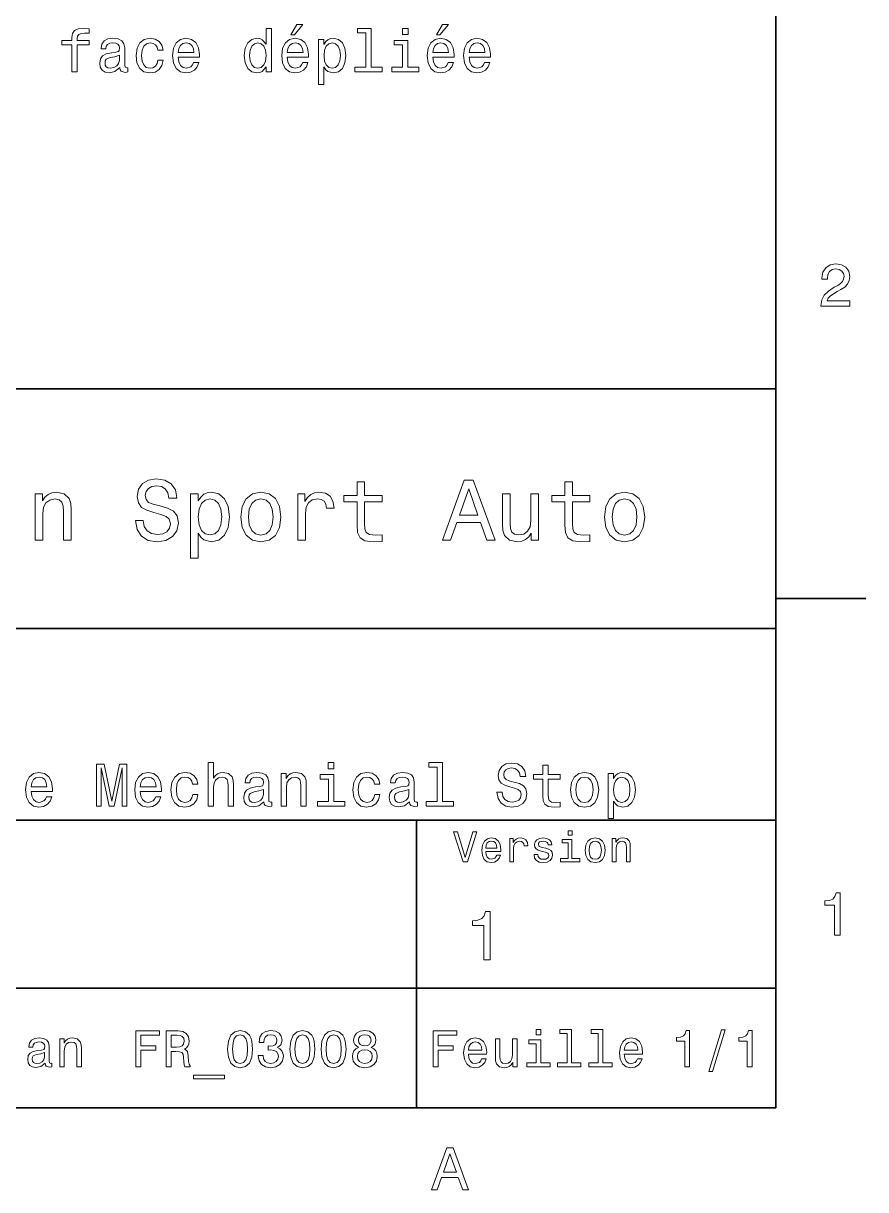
# Model space of a CAD drawing. Extents: x 0 to 297, y 0 to 210.
# Drawn here: x 224.2 to 294.5, y 3.2 to 100.5 of the extents above; entities that cross this region are included whole.
import ezdxf

# ---------------------------------------------------------------- set-up
doc = ezdxf.new("R2010")
doc.units = 0

msp = doc.modelspace()

# ---------------------------------------------------------------- linework, layer by layer
at = {"color": 7, "lineweight": 35}
for p, q in [((287, 10), (287, 200)), ((97, 70), (287, 70)), ((287, 70), (287, 10)), ((162, 50), (287, 50)), ((162, 34), (287, 34)), ((257, 10), (257, 34)), ((162, 20), (287, 20)), ((10, 10), (287, 10)), ((97, 10), (287, 10))]:
    msp.add_line(p, q, dxfattribs=at)
at = {"color": 7, "lineweight": 35, "ltscale": 0.1875}
msp.add_line((287, 52.5), (294.5, 52.5), dxfattribs=at)
at = {"color": 7, "lineweight": 13}
for points in [[(246.529861, 99.55275), (246.827423, 99.55275), (247.528427, 100.410095), (247.034195, 100.410095)], [(258.67395, 99.55275), (258.971497, 99.55275), (259.672516, 100.410095), (259.178284, 100.410095)], [(228.233047, 98.715569), (228.233032, 96.476379), (228.676849, 96.476379), (228.676849, 98.715569), (229.685486, 98.715569), (229.685486, 99.093811), (228.676849, 99.093811), (228.676849, 99.260239), (228.712143, 99.461967), (228.82814, 99.598137), (229.024826, 99.678825), (229.307251, 99.709084), (229.685486, 99.688911), (229.685486, 100.072197), (229.20639, 100.097412), (228.772675, 100.052025), (228.470078, 99.915863), (228.288513, 99.678825), (228.233047, 99.340935), (228.233047, 99.093811), (227.421082, 99.093811), (227.421082, 98.715569)], [(244.462143, 96.894966), (244.462143, 96.476379), (244.905945, 96.476379), (244.905945, 100.097412), (244.467194, 100.097412), (244.467194, 98.771049), (244.129288, 99.154335), (243.922516, 99.24511), (243.685486, 99.280411), (243.256821, 99.17955), (242.923965, 98.897125), (242.707108, 98.443237), (242.631454, 97.833008), (242.707108, 97.222778), (242.923965, 96.76384), (243.256805, 96.476379), (243.685486, 96.380554), (243.922516, 96.415855), (244.134338, 96.506638)], [(252.788513, 99.724213), (252.788513, 96.849579), (251.875687, 96.849579), (251.875687, 96.476379), (254.140091, 96.476379), (254.140091, 96.849579), (253.232315, 96.849579), (253.232315, 100.097412), (252.092545, 100.097412), (252.092545, 99.724213)], [(256.313721, 100.097412), (255.844711, 100.097412), (255.844711, 99.593094), (256.313721, 99.593094)], [(232.262573, 96.829407), (232.262573, 96.814278), (232.287796, 96.642807), (232.363449, 96.521767), (232.681168, 96.425949), (232.928284, 96.466293), (232.928284, 96.809235), (232.822372, 96.794098), (232.681168, 96.859665), (232.655945, 97.061394), (232.655945, 98.463409), (232.595428, 98.82148), (232.418915, 99.073639), (232.111282, 99.224937), (231.677567, 99.280411), (231.253937, 99.219894), (230.941254, 99.048424), (230.744568, 98.781136), (230.679001, 98.428108), (230.679001, 98.39785), (231.077423, 98.39785), (231.112717, 98.609665), (231.223679, 98.760963), (231.405228, 98.851738), (231.66243, 98.887039), (231.909561, 98.861824), (232.08606, 98.786179), (232.191971, 98.655052), (232.22728, 98.473495), (232.207108, 98.261681), (232.126419, 98.155769), (231.924683, 98.105339), (231.546448, 98.064995), (231.112717, 97.97422), (230.805084, 97.812836), (230.623535, 97.560669), (230.568054, 97.187477), (230.618484, 96.854622), (230.774826, 96.607506), (231.026993, 96.451164), (231.374969, 96.395683), (231.843994, 96.501595)], [(235.414597, 98.286896), (235.853363, 98.286896), (235.762573, 98.690353), (235.545715, 99.00808), (235.207825, 99.204765), (234.769058, 99.280411), (234.284912, 99.17955), (233.916763, 98.897125), (233.684769, 98.438194), (233.60408, 97.822922), (233.679733, 97.212692), (233.906677, 96.758797), (234.26474, 96.476379), (234.753937, 96.380554), (235.187653, 96.456207), (235.525543, 96.668022), (235.757538, 97.000877), (235.858398, 97.444679), (235.434769, 97.444679), (235.359116, 97.162254), (235.217911, 96.950439), (235.016174, 96.819321), (234.769058, 96.778969), (234.461426, 96.844536), (234.239517, 97.046265), (234.103363, 97.374069), (234.057968, 97.838051), (234.103363, 98.291939), (234.244568, 98.619751), (234.471512, 98.82148), (234.769058, 98.892082), (235.031311, 98.846695), (235.227997, 98.730698), (235.359116, 98.539055)], [(237.114166, 97.701881), (238.889374, 97.701881), (238.894424, 97.908653), (238.813736, 98.488625), (238.591827, 98.92234), (238.2388, 99.184593), (237.769775, 99.280411), (237.310852, 99.17955), (236.957825, 98.897125), (236.730881, 98.438194), (236.650192, 97.833008), (236.72583, 97.212692), (236.952774, 96.758797), (237.300766, 96.476379), (237.754654, 96.380554), (238.148026, 96.446121), (238.470795, 96.617592), (238.707825, 96.889923), (238.843994, 97.253036), (238.405228, 97.253036), (238.314453, 97.051308), (238.183334, 96.900009), (237.810135, 96.778969), (237.522659, 96.83445), (237.305801, 97.010963), (237.164597, 97.298424), (237.114166, 97.686752)], [(237.114166, 98.075081), (237.169632, 98.423065), (237.305801, 98.680267), (237.512573, 98.836609), (237.784912, 98.892082), (238.0522, 98.836609), (238.258972, 98.680267), (238.385056, 98.423065), (238.43045, 98.075081)], [(243.761139, 98.881996), (244.05365, 98.811394), (244.275543, 98.614708), (244.406662, 98.286896), (244.457108, 97.833008), (244.406662, 97.374069), (244.275543, 97.046265), (244.05365, 96.844536), (243.761139, 96.778969), (243.483765, 96.844536), (243.271942, 97.046265), (243.130737, 97.379112), (243.085342, 97.833008), (243.130737, 98.281853), (243.271942, 98.609665), (243.483765, 98.811394)], [(246.222229, 97.701881), (247.997452, 97.701881), (248.002487, 97.908653), (247.921799, 98.488625), (247.69989, 98.92234), (247.346863, 99.184593), (246.877853, 99.280411), (246.418915, 99.17955), (246.065887, 98.897125), (245.838943, 98.438194), (245.758255, 97.833008), (245.833908, 97.212692), (246.060852, 96.758797), (246.408829, 96.476379), (246.862717, 96.380554), (247.256088, 96.446121), (247.578857, 96.617584), (247.815887, 96.889923), (247.952057, 97.253036), (247.51329, 97.253036), (247.422516, 97.051308), (247.291397, 96.900009), (246.918198, 96.778969), (246.630737, 96.83445), (246.413879, 97.010963), (246.272659, 97.298424), (246.222229, 97.686752)], [(246.222229, 98.075081), (246.27771, 98.423065), (246.413879, 98.680267), (246.620651, 98.836609), (246.892975, 98.892082), (247.160278, 98.836609), (247.36705, 98.680267), (247.493118, 98.423065), (247.538513, 98.075081)], [(249.288513, 98.766006), (249.288513, 99.184593), (248.844711, 99.184593), (248.844711, 95.427383), (249.288513, 95.427383), (249.288513, 96.889923), (249.444855, 96.652893), (249.621368, 96.496552), (250.06517, 96.380554), (250.4888, 96.476379), (250.821655, 96.76384), (251.038513, 97.217735), (251.119202, 97.833008), (251.038513, 98.443237), (250.821655, 98.897125), (250.4888, 99.17955), (250.06517, 99.280411), (249.82309, 99.250153), (249.616318, 99.154335), (249.439804, 98.99295)], [(249.989517, 96.778969), (249.691971, 96.844536), (249.475113, 97.046265), (249.338943, 97.374069), (249.293549, 97.833008), (249.338943, 98.286896), (249.475113, 98.614708), (249.691971, 98.811394), (249.989517, 98.881996), (250.261856, 98.811394), (250.478714, 98.609665), (250.614883, 98.281853), (250.665314, 97.833008), (250.614883, 97.379112), (250.478714, 97.046265), (250.261856, 96.844536)], [(256.298584, 96.849579), (256.298584, 99.093811), (255.158829, 99.093811), (255.158829, 98.715569), (255.854797, 98.715569), (255.854797, 96.849579), (254.947006, 96.849579), (254.947006, 96.476379), (257.216461, 96.476379), (257.216461, 96.849579)], [(258.366333, 97.701881), (260.141541, 97.701881), (260.146576, 97.908653), (260.065887, 98.488625), (259.843994, 98.92234), (259.490967, 99.184593), (259.021942, 99.280411), (258.563019, 99.17955), (258.209991, 98.897125), (257.983032, 98.438194), (257.902344, 97.833008), (257.977997, 97.212685), (258.204926, 96.758797), (258.552917, 96.476379), (259.006805, 96.380554), (259.400177, 96.446121), (259.722961, 96.617584), (259.959991, 96.889923), (260.096161, 97.253036), (259.657379, 97.253036), (259.56662, 97.051308), (259.435486, 96.900009), (259.062286, 96.778969), (258.774811, 96.83445), (258.557953, 97.010956), (258.416748, 97.298424), (258.366333, 97.686752)], [(258.366333, 98.075081), (258.421783, 98.423065), (258.557953, 98.680267), (258.76474, 98.836609), (259.037079, 98.892082), (259.304352, 98.836609), (259.511139, 98.680267), (259.637207, 98.423065), (259.682587, 98.075081)], [(261.402344, 97.701881), (263.177551, 97.701881), (263.182587, 97.908653), (263.101898, 98.488625), (262.880005, 98.92234), (262.526978, 99.184593), (262.057953, 99.280411), (261.59903, 99.17955), (261.246002, 98.897125), (261.019043, 98.438194), (260.938354, 97.833008), (261.014008, 97.212685), (261.240967, 96.758797), (261.588928, 96.476379), (262.042816, 96.380554), (262.436188, 96.446121), (262.758972, 96.617584), (262.996002, 96.889923), (263.132172, 97.253036), (262.69342, 97.253036), (262.602631, 97.051308), (262.471497, 96.900009), (262.098297, 96.778969), (261.810852, 96.83445), (261.593994, 97.010956), (261.452759, 97.298424), (261.402344, 97.686752)], [(261.402344, 98.075081), (261.457825, 98.423065), (261.593994, 98.680267), (261.800751, 98.836609), (262.07309, 98.892082), (262.340393, 98.836609), (262.54715, 98.680267), (262.673248, 98.423065), (262.718628, 98.075081)], [(232.212143, 97.424507), (232.151627, 97.162254), (231.99025, 96.960526), (231.748169, 96.829407), (231.450623, 96.784012), (231.258972, 96.809235), (231.122803, 96.889923), (231.037079, 97.031136), (231.011856, 97.227821), (231.032028, 97.404335), (231.112717, 97.530411), (231.435486, 97.671623), (231.843994, 97.73214), (232.212143, 97.85318)], [(290.76947, 76.916786), (293.175079, 76.916786), (293.175079, 77.350502), (291.273773, 77.350502), (291.3797, 77.587532), (291.561249, 77.784218), (292.121033, 78.142288), (292.418579, 78.293587), (292.751434, 78.510445), (292.988464, 78.762604), (293.124634, 79.060158), (293.175079, 79.398056), (293.089355, 79.821686), (292.852325, 80.154541), (292.489197, 80.366356), (292.020172, 80.442001), (291.536041, 80.35627), (291.167877, 80.119232), (290.930847, 79.740997), (290.850159, 79.241714), (290.850159, 79.171112), (291.309082, 79.171112), (291.309082, 79.211456), (291.354462, 79.554398), (291.490631, 79.806557), (291.707489, 79.967941), (291.994965, 80.023415), (292.287476, 79.972984), (292.504333, 79.846901), (292.645538, 79.650215), (292.695984, 79.403099), (292.660675, 79.171112), (292.56485, 78.974426), (292.403473, 78.802956), (292.181549, 78.651657), (291.884003, 78.490273), (291.389771, 78.177589), (291.041779, 77.844742), (290.835022, 77.441284), (290.76947, 76.931915)], [(234.20462, 59.030979), (233.548996, 59.030979), (233.693085, 58.267288), (234.053314, 57.70533), (234.608078, 57.366714), (235.357361, 57.244236), (236.099426, 57.359509), (236.654175, 57.67651), (237.007202, 58.17363), (237.136902, 58.82925), (237.028824, 59.420029), (236.726227, 59.801872), (236.236313, 60.054031), (235.580704, 60.241352), (235.018738, 60.378242), (234.651306, 60.536743), (234.442368, 60.767288), (234.377533, 61.127522), (234.442368, 61.451729), (234.629684, 61.696686), (234.917877, 61.862389), (235.314133, 61.920029), (235.71759, 61.84798), (236.034592, 61.653458), (236.24353, 61.32925), (236.344391, 60.889767), (237, 60.889767), (237, 60.904179), (236.884735, 61.581409), (236.546112, 62.085732), (236.01297, 62.402737), (235.292511, 62.510807), (234.644104, 62.402737), (234.139771, 62.100143), (233.815567, 61.631844), (233.700287, 61.026657), (233.793961, 60.486309), (234.067734, 60.118874), (234.5, 59.873917), (235.09079, 59.6866), (235.674362, 59.520893), (236.113831, 59.362389), (236.380402, 59.131844), (236.47406, 58.757202), (236.387619, 58.375359), (236.164276, 58.087173), (235.825653, 57.907059), (235.386169, 57.849422), (234.896255, 57.928673), (234.521622, 58.159222), (234.283875, 58.533859)], [(259.175781, 57.381123), (259.838623, 57.381123), (260.364563, 58.850864), (262.360229, 58.850864), (262.886169, 57.381123), (263.563416, 57.381123), (261.733429, 62.388329), (260.998566, 62.388329)], [(225.177246, 57.381123), (225.811249, 57.381123), (225.811249, 59.614552), (225.876083, 60.12608), (226.085022, 60.500717), (226.409225, 60.731266), (226.841507, 60.817722), (227.187317, 60.745674), (227.403458, 60.551151), (227.511536, 60.226944), (227.547546, 59.794666), (227.547546, 57.381123), (228.181564, 57.381123), (228.181564, 59.924351), (228.15274, 60.435879), (228.023056, 60.86095), (227.597992, 61.25), (226.935165, 61.386887), (226.567719, 61.336452), (226.257935, 61.199566), (225.991364, 60.969017), (225.782425, 60.659222), (225.782425, 61.25), (225.177246, 61.25)], [(238.786743, 60.652016), (238.786743, 61.25), (238.15274, 61.25), (238.15274, 55.882565), (238.786743, 55.882565), (238.786743, 57.971901), (239.010101, 57.633286), (239.262253, 57.409943), (239.896271, 57.244236), (240.50145, 57.381123), (240.976959, 57.791786), (241.286743, 58.440201), (241.402023, 59.319164), (241.286743, 60.190922), (240.976959, 60.839336), (240.50145, 61.242794), (239.896271, 61.386887), (239.550446, 61.343658), (239.255051, 61.206772), (239.002899, 60.976223)], [(242.338623, 59.311958), (242.453888, 58.432995), (242.785309, 57.78458), (243.311249, 57.381123), (244.017303, 57.244236), (244.716141, 57.381123), (245.242081, 57.777374), (245.573486, 58.425793), (245.695969, 59.311958), (245.573486, 60.190922), (245.242081, 60.846542), (244.716141, 61.242794), (244.017303, 61.386887), (243.311249, 61.242794), (242.785309, 60.839336), (242.453888, 60.190922)], [(247.100861, 57.381123), (247.734863, 57.381123), (247.734863, 59.592937), (247.799713, 60.12608), (247.994232, 60.507923), (248.311249, 60.738472), (248.736313, 60.817722), (249.053314, 60.767288), (249.291077, 60.623199), (249.435165, 60.378242), (249.485596, 60.046829), (250.126801, 60.046829), (250.040344, 60.630402), (249.802597, 61.048271), (249.406342, 61.30043), (248.865997, 61.386887), (248.498566, 61.32925), (248.181549, 61.185158), (247.900574, 60.940201), (247.677246, 60.608788), (247.677246, 61.25), (247.100861, 61.25)], [(252.05043, 60.579971), (252.05043, 58.64193), (252.093658, 58.015129), (252.29538, 57.582851), (252.698853, 57.330688), (253.383286, 57.244236), (254.132568, 57.280258), (254.132568, 57.827808), (253.585022, 57.78458), (253.087891, 57.842216), (252.82132, 58.022331), (252.706055, 58.324928), (252.684448, 58.75), (252.684448, 60.579971), (254.132568, 60.579971), (254.132568, 61.120316), (252.684448, 61.120316), (252.684448, 62.251438), (252.05043, 62.251438), (252.05043, 61.120316), (250.955322, 61.120316), (250.955322, 60.579971)], [(260.595093, 59.463257), (261.365997, 61.667866), (262.136902, 59.463257)], [(269.399109, 60.579971), (269.399109, 58.64193), (269.442352, 58.015129), (269.644073, 57.582851), (270.047546, 57.330688), (270.731995, 57.244236), (271.481262, 57.280258), (271.481262, 57.827808), (270.933716, 57.78458), (270.436584, 57.842216), (270.170013, 58.022331), (270.054749, 58.324928), (270.033142, 58.75), (270.033142, 60.579971), (271.481262, 60.579971), (271.481262, 61.120316), (270.033142, 61.120316), (270.033142, 62.251438), (269.399109, 62.251438), (269.399109, 61.120316), (268.304016, 61.120316), (268.304016, 60.579971)], [(272.698853, 59.311958), (272.814117, 58.432995), (273.145508, 57.78458), (273.671448, 57.381123), (274.377502, 57.244236), (275.076355, 57.381123), (275.602295, 57.777374), (275.933716, 58.425793), (276.056183, 59.311958), (275.933716, 60.190922), (275.602295, 60.846542), (275.076355, 61.242794), (274.377502, 61.386887), (273.671448, 61.242794), (273.145508, 60.839336), (272.814117, 60.190922)], [(239.788193, 57.8134), (239.363129, 57.907059), (239.053314, 58.195244), (238.858795, 58.663544), (238.793945, 59.319164), (238.858795, 59.967579), (239.053314, 60.435879), (239.363129, 60.716858), (239.788193, 60.817722), (240.177246, 60.716858), (240.48703, 60.428673), (240.681564, 59.960373), (240.753601, 59.319164), (240.681564, 58.67075), (240.48703, 58.195244), (240.177246, 57.907059)], [(242.98703, 59.319164), (243.05188, 59.967579), (243.253601, 60.435879), (243.57782, 60.72406), (244.017303, 60.824928), (244.449585, 60.72406), (244.773773, 60.443081), (244.97551, 59.967579), (245.047546, 59.319164), (244.97551, 58.663544), (244.773773, 58.188038), (244.449585, 57.899853), (244.017303, 57.806194), (243.57782, 57.899853), (243.253601, 58.188038), (243.05188, 58.663544)], [(267.194519, 61.25), (266.560516, 61.25), (266.560516, 59.016571), (266.488464, 58.497837), (266.279541, 58.123196), (265.955322, 57.892651), (265.530243, 57.820602), (265.19165, 57.878242), (264.975494, 58.051151), (264.853027, 58.346542), (264.824219, 58.764408), (264.824219, 61.25), (264.190186, 61.25), (264.190186, 58.706772), (264.211792, 58.195244), (264.348694, 57.770172), (264.766571, 57.381123), (265.436584, 57.244236), (265.796814, 57.294666), (266.106628, 57.424351), (266.373199, 57.647694), (266.589325, 57.971901), (266.589325, 57.381123), (267.194519, 57.381123)], [(273.34726, 59.319164), (273.412109, 59.967579), (273.613831, 60.435879), (273.938019, 60.72406), (274.377502, 60.824928), (274.809784, 60.72406), (275.134003, 60.443081), (275.335724, 59.967579), (275.407776, 59.319164), (275.335724, 58.663544), (275.134003, 58.188038), (274.809784, 57.899853), (274.377502, 57.806194), (273.938019, 57.899853), (273.613831, 58.188038), (273.412109, 58.663544)], [(224.84436, 36.415707), (226.619583, 36.415707), (226.624619, 36.622478), (226.54393, 37.20245), (226.322021, 37.636166), (225.968994, 37.898415), (225.499985, 37.994236), (225.041046, 37.893372), (224.688019, 37.61095), (224.461075, 37.152016), (224.380386, 36.546829), (224.456039, 35.926514), (224.682983, 35.472622), (225.03096, 35.190201), (225.484848, 35.094379), (225.878235, 35.159943), (226.200989, 35.331409), (226.438019, 35.603745), (226.574188, 35.966858), (226.135437, 35.966858), (226.044647, 35.765129), (225.913528, 35.613831), (225.540329, 35.492794), (225.252869, 35.548271), (225.036011, 35.724785), (224.894791, 36.012245), (224.84436, 36.400574)], [(230.311218, 35.190201), (230.699554, 35.190201), (230.699554, 38.367435), (231.355164, 35.190201), (231.788879, 35.190201), (232.439468, 38.367435), (232.439468, 35.190201), (232.83284, 35.190201), (232.83284, 38.690201), (232.21756, 38.690201), (231.572021, 35.603745), (230.931534, 38.690201), (230.311218, 38.690201)], [(233.952423, 36.415707), (235.727646, 36.415707), (235.732697, 36.622478), (235.651993, 37.20245), (235.430099, 37.636166), (235.077072, 37.898415), (234.608047, 37.994236), (234.149109, 37.893372), (233.796082, 37.61095), (233.569153, 37.152016), (233.488449, 36.546829), (233.564102, 35.926514), (233.791046, 35.472622), (234.139038, 35.190201), (234.592926, 35.094379), (234.986298, 35.159943), (235.309052, 35.331409), (235.546082, 35.603745), (235.682251, 35.966858), (235.2435, 35.966858), (235.15271, 35.765129), (235.021591, 35.613831), (234.648392, 35.492794), (234.360931, 35.548271), (234.144073, 35.724785), (234.002869, 36.012245), (233.952423, 36.400574)], [(238.324905, 37.000721), (238.763672, 37.000721), (238.672882, 37.404179), (238.456024, 37.721901), (238.118134, 37.918587), (237.679382, 37.994236), (237.195221, 37.893372), (236.827072, 37.61095), (236.595078, 37.152016), (236.514389, 36.536743), (236.590042, 35.926514), (236.816986, 35.472622), (237.175049, 35.190201), (237.664246, 35.094379), (238.097961, 35.170029), (238.435852, 35.381844), (238.667847, 35.714695), (238.768707, 36.158501), (238.345078, 36.158501), (238.26944, 35.87608), (238.12822, 35.664265), (237.926498, 35.533142), (237.679382, 35.492794), (237.371735, 35.558357), (237.149841, 35.760086), (237.013672, 36.087894), (236.968277, 36.551872), (237.013672, 37.005764), (237.154877, 37.333572), (237.381821, 37.535301), (237.679382, 37.605907), (237.94162, 37.560516), (238.138306, 37.444523), (238.26944, 37.25288)], [(239.636139, 35.190201), (240.079956, 35.190201), (240.079956, 36.753601), (240.125336, 37.111671), (240.271591, 37.373917), (240.498535, 37.535301), (240.801132, 37.595821), (241.043213, 37.545387), (241.194504, 37.409222), (241.270142, 37.182274), (241.295364, 36.879681), (241.295364, 35.190201), (241.739166, 35.190201), (241.739166, 36.970459), (241.718994, 37.328529), (241.62822, 37.62608), (241.330673, 37.898415), (240.866699, 37.994236), (240.614532, 37.958931), (240.397675, 37.863113), (240.216125, 37.711815), (240.079956, 37.505043), (240.079956, 38.811237), (239.636139, 38.811237)], [(244.28096, 35.543228), (244.28096, 35.528095), (244.306183, 35.356628), (244.381821, 35.235588), (244.699554, 35.139767), (244.946655, 35.180115), (244.946655, 35.523052), (244.840759, 35.507923), (244.699554, 35.573486), (244.674332, 35.775215), (244.674332, 37.177231), (244.6138, 37.535301), (244.437302, 37.787464), (244.129669, 37.938759), (243.695953, 37.994236), (243.272308, 37.933716), (242.959625, 37.762245), (242.762939, 37.494957), (242.697388, 37.14193), (242.697388, 37.111671), (243.095795, 37.111671), (243.131104, 37.323486), (243.24205, 37.474785), (243.423615, 37.565559), (243.680817, 37.600864), (243.927933, 37.575649), (244.104446, 37.5), (244.210358, 37.368874), (244.245667, 37.187321), (244.225479, 36.975502), (244.144791, 36.869595), (243.943054, 36.819164), (243.564819, 36.778816), (243.131104, 36.688038), (242.823456, 36.526657), (242.641907, 36.274494), (242.586426, 35.901295), (242.636871, 35.568443), (242.793213, 35.321323), (243.045364, 35.164986), (243.393341, 35.109509), (243.862366, 35.215416)], [(245.708191, 35.190201), (246.152008, 35.190201), (246.152008, 36.753601), (246.197388, 37.111671), (246.343643, 37.373917), (246.570587, 37.535301), (246.873169, 37.595821), (247.115265, 37.545387), (247.266541, 37.409222), (247.342194, 37.182274), (247.367416, 36.879681), (247.367416, 35.190201), (247.811218, 35.190201), (247.811218, 36.970459), (247.791046, 37.328529), (247.700272, 37.62608), (247.40271, 37.898415), (246.938751, 37.994236), (246.681534, 37.958931), (246.464676, 37.863113), (246.278076, 37.701729), (246.131836, 37.484871), (246.131836, 37.898415), (245.708191, 37.898415)], [(250.115967, 38.811237), (249.646957, 38.811237), (249.646957, 38.306915), (250.115967, 38.306915)], [(253.505035, 37.000721), (253.943787, 37.000721), (253.853012, 37.404179), (253.636154, 37.721901), (253.298248, 37.918587), (252.859497, 37.994236), (252.375336, 37.893372), (252.007202, 37.61095), (251.775208, 37.152016), (251.694519, 36.536743), (251.770157, 35.926514), (251.997101, 35.472622), (252.355164, 35.190201), (252.84436, 35.094379), (253.278076, 35.170029), (253.615982, 35.381844), (253.847961, 35.714695), (253.948837, 36.158501), (253.525208, 36.158501), (253.449554, 35.87608), (253.30835, 35.664265), (253.106613, 35.533142), (252.859497, 35.492794), (252.551849, 35.558357), (252.329956, 35.760086), (252.193787, 36.087894), (252.148407, 36.551872), (252.193787, 37.005764), (252.334991, 37.333572), (252.561951, 37.535301), (252.859497, 37.605907), (253.121735, 37.560516), (253.31842, 37.444523), (253.449554, 37.25288)], [(256.425049, 35.543228), (256.425049, 35.528095), (256.450287, 35.356628), (256.52594, 35.235588), (256.843658, 35.139767), (257.090759, 35.180115), (257.090759, 35.523052), (256.984863, 35.507923), (256.843658, 35.573486), (256.81842, 35.775215), (256.81842, 37.177231), (256.757904, 37.535301), (256.581421, 37.787464), (256.273773, 37.938759), (255.840057, 37.994236), (255.416412, 37.933716), (255.103729, 37.762245), (254.907043, 37.494957), (254.841492, 37.14193), (254.841492, 37.111671), (255.239899, 37.111671), (255.275208, 37.323486), (255.386154, 37.474785), (255.567719, 37.565559), (255.824921, 37.600864), (256.072021, 37.575649), (256.248535, 37.5), (256.354462, 37.368874), (256.389771, 37.187321), (256.369568, 36.975502), (256.288879, 36.869595), (256.087158, 36.819164), (255.708923, 36.778816), (255.275208, 36.688038), (254.96756, 36.526657), (254.786011, 36.274494), (254.73053, 35.901295), (254.780975, 35.568443), (254.937317, 35.321323), (255.189468, 35.164986), (255.537445, 35.109509), (256.00647, 35.215416)], [(258.734863, 38.438038), (258.734863, 35.5634), (257.822021, 35.5634), (257.822021, 35.190201), (260.086456, 35.190201), (260.086456, 35.5634), (259.17865, 35.5634), (259.17865, 38.811237), (258.038879, 38.811237), (258.038879, 38.438038)], [(264.171478, 36.3451), (263.712524, 36.3451), (263.813416, 35.810516), (264.065552, 35.417145), (264.453888, 35.180115), (264.978394, 35.094379), (265.497833, 35.175072), (265.886169, 35.396973), (266.133301, 35.744957), (266.22406, 36.203888), (266.148407, 36.617435), (265.936584, 36.884724), (265.593658, 37.061237), (265.134735, 37.192364), (264.741364, 37.288185), (264.484131, 37.399136), (264.337891, 37.560516), (264.292511, 37.812679), (264.337891, 38.039623), (264.469025, 38.211094), (264.670746, 38.327087), (264.94812, 38.367435), (265.23053, 38.317001), (265.452454, 38.180836), (265.598694, 37.953888), (265.669312, 37.646252), (266.128235, 37.646252), (266.128235, 37.656338), (266.047546, 38.130402), (265.810516, 38.483429), (265.437317, 38.70533), (264.932983, 38.780979), (264.479095, 38.70533), (264.126068, 38.493515), (263.899139, 38.165707), (263.818451, 37.742073), (263.884003, 37.363831), (264.075653, 37.106628), (264.378235, 36.935158), (264.791779, 36.804035), (265.200287, 36.688038), (265.507935, 36.577087), (265.694519, 36.415707), (265.760071, 36.153458), (265.699585, 35.886166), (265.543213, 35.684437), (265.306213, 35.558357), (264.998566, 35.518009), (264.655609, 35.573486), (264.393372, 35.734871), (264.226929, 35.997116)], [(267.555481, 37.429394), (267.555481, 36.072765), (267.585754, 35.634007), (267.726929, 35.331409), (268.009369, 35.1549), (268.488464, 35.094379), (269.01297, 35.119595), (269.01297, 35.50288), (268.6297, 35.472622), (268.281708, 35.512966), (268.095093, 35.63905), (268.014404, 35.850864), (267.999268, 36.148415), (267.999268, 37.429394), (269.01297, 37.429394), (269.01297, 37.807636), (267.999268, 37.807636), (267.999268, 38.599422), (267.555481, 38.599422), (267.555481, 37.807636), (266.78891, 37.807636), (266.78891, 37.429394)], [(269.865295, 36.541786), (269.945984, 35.926514), (270.177948, 35.472622), (270.546112, 35.190201), (271.040344, 35.094379), (271.529541, 35.190201), (271.897705, 35.467579), (272.1297, 35.921471), (272.215424, 36.541786), (272.1297, 37.157059), (271.897705, 37.615993), (271.529541, 37.893372), (271.040344, 37.994236), (270.546112, 37.893372), (270.177948, 37.61095), (269.945984, 37.157059)], [(273.451019, 37.479828), (273.451019, 37.898415), (273.007202, 37.898415), (273.007202, 34.141209), (273.451019, 34.141209), (273.451019, 35.603745), (273.607361, 35.366714), (273.783875, 35.210373), (274.227661, 35.094379), (274.651306, 35.190201), (274.984161, 35.477665), (275.201019, 35.931557), (275.281708, 36.546829), (275.201019, 37.157059), (274.984161, 37.61095), (274.651306, 37.893372), (274.227661, 37.994236), (273.985596, 37.963978), (273.778809, 37.868156), (273.602295, 37.706772)], [(224.84436, 36.788902), (224.899841, 37.136887), (225.036011, 37.394093), (225.242783, 37.55043), (225.515106, 37.605907), (225.78241, 37.55043), (225.989182, 37.394093), (226.115265, 37.136887), (226.160645, 36.788902)], [(233.952423, 36.788902), (234.007904, 37.136887), (234.144073, 37.394093), (234.350845, 37.55043), (234.623184, 37.605907), (234.890472, 37.55043), (235.097244, 37.394093), (235.223328, 37.136887), (235.268707, 36.788902)], [(250.100845, 35.5634), (250.100845, 37.807636), (248.96109, 37.807636), (248.96109, 37.429394), (249.657043, 37.429394), (249.657043, 35.5634), (248.749268, 35.5634), (248.749268, 35.190201), (251.018707, 35.190201), (251.018707, 35.5634)], [(270.319153, 36.546829), (270.364563, 37.000721), (270.505768, 37.328529), (270.732727, 37.530258), (271.040344, 37.600864), (271.342957, 37.530258), (271.569885, 37.333572), (271.71109, 37.000721), (271.761536, 36.546829), (271.71109, 36.087894), (271.569885, 35.755043), (271.342957, 35.553314), (271.040344, 35.487751), (270.732727, 35.553314), (270.505768, 35.755043), (270.364563, 36.087894)], [(274.152039, 35.492794), (273.854492, 35.558357), (273.637634, 35.760086), (273.501465, 36.087894), (273.456055, 36.546829), (273.501465, 37.000721), (273.637634, 37.328529), (273.854492, 37.525215), (274.152039, 37.595821), (274.424377, 37.525215), (274.641235, 37.323486), (274.777374, 36.995678), (274.82782, 36.546829), (274.777374, 36.092937), (274.641235, 35.760086), (274.424377, 35.558357)], [(244.23053, 36.138329), (244.170013, 35.87608), (244.008621, 35.674351), (243.766541, 35.543228), (243.468994, 35.497837), (243.277359, 35.523052), (243.14119, 35.603745), (243.05545, 35.744957), (243.030243, 35.941643), (243.050415, 36.118156), (243.131104, 36.244236), (243.453857, 36.385445), (243.862366, 36.445965), (244.23053, 36.567001)], [(256.374634, 36.138329), (256.314117, 35.87608), (256.15271, 35.674351), (255.910645, 35.543228), (255.613098, 35.497837), (255.421463, 35.523052), (255.285294, 35.603745), (255.199554, 35.744957), (255.174347, 35.941643), (255.194519, 36.118156), (255.275208, 36.244236), (255.597961, 36.385445), (256.00647, 36.445965), (256.374634, 36.567001)], [(269.992798, 33.117435), (269.657776, 33.117435), (269.657776, 32.757202), (269.992798, 32.757202)], [(261.71109, 33.03458), (261.08429, 30.905619), (260.439484, 33.03458), (260.09726, 33.03458), (260.904175, 30.530979), (261.264404, 30.530979), (262.053314, 33.03458)], [(262.784576, 31.40634), (264.052582, 31.40634), (264.056183, 31.554033), (263.998566, 31.9683), (263.840057, 32.278099), (263.587891, 32.465416), (263.252869, 32.533859), (262.925079, 32.461815), (262.672913, 32.260086), (262.510803, 31.932276), (262.453156, 31.5), (262.507202, 31.056915), (262.669312, 30.732708), (262.917877, 30.530979), (263.242065, 30.462536), (263.523041, 30.509365), (263.753601, 30.631844), (263.922913, 30.826368), (264.020172, 31.085733), (263.706787, 31.085733), (263.641937, 30.941643), (263.548279, 30.833572), (263.281708, 30.747118), (263.076355, 30.786743), (262.921478, 30.912823), (262.820618, 31.118155), (262.784576, 31.395533)], [(262.784576, 31.672911), (262.824219, 31.921469), (262.921478, 32.105186), (263.069153, 32.216858), (263.263702, 32.256485), (263.45462, 32.216858), (263.602295, 32.105186), (263.692352, 31.921469), (263.724792, 31.672911)], [(264.794678, 30.530979), (265.111664, 30.530979), (265.111664, 31.636887), (265.144104, 31.903458), (265.241364, 32.094379), (265.399841, 32.209652), (265.612396, 32.249279), (265.770905, 32.224064), (265.889771, 32.152016), (265.961823, 32.029537), (265.98703, 31.863832), (266.307648, 31.863832), (266.264404, 32.155621), (266.145538, 32.364552), (265.947418, 32.490635), (265.677246, 32.533859), (265.49353, 32.505043), (265.335022, 32.432995), (265.194519, 32.310516), (265.082855, 32.144814), (265.082855, 32.465416), (264.794678, 32.465416)], [(267.791779, 31.658501), (267.485596, 31.730547), (267.258636, 31.8134), (267.182983, 31.982708), (267.20462, 32.101585), (267.280273, 32.188038), (267.40274, 32.242073), (267.579254, 32.263687), (267.748566, 32.242073), (267.881836, 32.177231), (267.968292, 32.079971), (268.004333, 31.950287), (268.314117, 31.950287), (268.314117, 31.957493), (268.260101, 32.191643), (268.112396, 32.375359), (267.881836, 32.490635), (267.579254, 32.533859), (267.273041, 32.490635), (267.049713, 32.371758), (266.90921, 32.195244), (266.865997, 31.971901), (266.898407, 31.755764), (266.999268, 31.604465), (267.164978, 31.496397), (267.406342, 31.420748), (267.759369, 31.334293), (267.975494, 31.244236), (268.033142, 31.17219), (268.054749, 31.064121), (268.022339, 30.930836), (267.935883, 30.829971), (267.79538, 30.765129), (267.608063, 30.743515), (267.409943, 30.765129), (267.265839, 30.840778), (267.168579, 30.963255), (267.128967, 31.132565), (266.822754, 31.132565), (266.873199, 30.844379), (267.020905, 30.635447), (267.255035, 30.509365), (267.579254, 30.462536), (267.917877, 30.509365), (268.166412, 30.635447), (268.317719, 30.837175), (268.371765, 31.100143), (268.332123, 31.327089), (268.220459, 31.481987), (268.036743, 31.582851)], [(269.981995, 30.79755), (269.981995, 32.400574), (269.167877, 32.400574), (269.167877, 32.130402), (269.664978, 32.130402), (269.664978, 30.79755), (269.016571, 30.79755), (269.016571, 30.530979), (270.637604, 30.530979), (270.637604, 30.79755)], [(271.087891, 31.496397), (271.145538, 31.056915), (271.311249, 30.732708), (271.574219, 30.530979), (271.927246, 30.462536), (272.276672, 30.530979), (272.539612, 30.729107), (272.705322, 31.053314), (272.766571, 31.496397), (272.705322, 31.935879), (272.539612, 32.263687), (272.276672, 32.461815), (271.927246, 32.533859), (271.574219, 32.461815), (271.311249, 32.260086), (271.145538, 31.935879)], [(271.412109, 31.5), (271.444519, 31.824207), (271.54538, 32.058357), (271.707489, 32.20245), (271.927246, 32.25288), (272.143372, 32.20245), (272.305481, 32.061958), (272.406342, 31.824207), (272.442352, 31.5), (272.406342, 31.17219), (272.305481, 30.934437), (272.143372, 30.790344), (271.927246, 30.743515), (271.707489, 30.790344), (271.54538, 30.934437), (271.444519, 31.17219)], [(273.350159, 30.530979), (273.667145, 30.530979), (273.667145, 31.647694), (273.699554, 31.903458), (273.804047, 32.090778), (273.966125, 32.206051), (274.182281, 32.249279), (274.355194, 32.213257), (274.463257, 32.115993), (274.517303, 31.95389), (274.535309, 31.737751), (274.535309, 30.530979), (274.852295, 30.530979), (274.852295, 31.802593), (274.837891, 32.058357), (274.773041, 32.270893), (274.560516, 32.465416), (274.229095, 32.533859), (274.04538, 32.508644), (273.890503, 32.440201), (273.757202, 32.324928), (273.65274, 32.170029), (273.65274, 32.465416), (273.350159, 32.465416)], [(291.909241, 24.416786), (292.368164, 24.416786), (292.368164, 27.942001), (292.025208, 27.942001), (291.934448, 27.634365), (291.752899, 27.427593), (291.475525, 27.306557), (291.092224, 27.266211), (291.092224, 26.90814), (291.909241, 26.90814)], [(262.631134, 22.360231), (263.155609, 22.360231), (263.155609, 26.38905), (262.763702, 26.38905), (262.659943, 26.037464), (262.452454, 25.801153), (262.135437, 25.662825), (261.697418, 25.616714), (261.697418, 25.207493), (262.631134, 25.207493)], [(226.01297, 13.731268), (226.01297, 13.7183), (226.034592, 13.571326), (226.099426, 13.46758), (226.371765, 13.385448), (226.583588, 13.42003), (226.583588, 13.713977), (226.492798, 13.701009), (226.371765, 13.757205), (226.350159, 13.930116), (226.350159, 15.131845), (226.298279, 15.438761), (226.146973, 15.6549), (225.883286, 15.784582), (225.511536, 15.832133), (225.148422, 15.78026), (224.880402, 15.633286), (224.711823, 15.404179), (224.655624, 15.101585), (224.655624, 15.075649), (224.997131, 15.075649), (225.027374, 15.257205), (225.122482, 15.386889), (225.278107, 15.464698), (225.498566, 15.494957), (225.710388, 15.473343), (225.861679, 15.408502), (225.952454, 15.29611), (225.982712, 15.140491), (225.965424, 14.958934), (225.896255, 14.868156), (225.723343, 14.824928), (225.399139, 14.790346), (225.027374, 14.712537), (224.763687, 14.574208), (224.608078, 14.358069), (224.560516, 14.038185), (224.60376, 13.752882), (224.737762, 13.541066), (224.953888, 13.407061), (225.252167, 13.35951), (225.654175, 13.450289)], [(227.236313, 13.428675), (227.616714, 13.428675), (227.616714, 14.768732), (227.655624, 15.075649), (227.780975, 15.300432), (227.97551, 15.438761), (228.234879, 15.490635), (228.442368, 15.447407), (228.572052, 15.330692), (228.636887, 15.136168), (228.658508, 14.876801), (228.658508, 13.428675), (229.03891, 13.428675), (229.03891, 14.954612), (229.021622, 15.261528), (228.943817, 15.516571), (228.688766, 15.75), (228.291077, 15.832133), (228.070618, 15.801874), (227.884735, 15.719741), (227.724792, 15.581412), (227.599426, 15.395534), (227.599426, 15.75), (227.236313, 15.75)], [(233.596527, 13.428675), (233.99855, 13.428675), (233.99855, 14.807637), (235.260803, 14.807637), (235.260803, 15.166427), (233.99855, 15.166427), (233.99855, 16.065563), (235.55043, 16.065563), (235.55043, 16.428675), (233.596527, 16.428675)], [(236.121033, 13.428675), (236.523041, 13.428675), (236.523041, 14.695246), (236.933716, 14.695246), (237.236298, 14.682277), (237.426514, 14.621758), (237.530258, 14.479107), (237.573486, 14.224064), (237.595093, 13.835014), (237.621033, 13.579971), (237.672897, 13.428675), (238.126801, 13.428675), (238.126801, 13.510807), (238.027374, 13.631845), (237.992783, 13.856628), (237.962524, 14.340778), (237.889038, 14.699568), (237.789612, 14.81196), (237.634003, 14.894093), (237.806915, 15.002162), (237.927948, 15.153459), (238.005753, 15.34366), (238.031693, 15.572767), (237.971176, 15.93588), (237.798264, 16.208214), (237.512955, 16.372478), (237.123917, 16.428675), (236.121033, 16.428675)], [(237.01152, 16.061239), (237.275208, 16.035303), (237.46109, 15.953171), (237.577805, 15.801874), (237.616714, 15.564121), (237.573486, 15.313401), (237.456772, 15.162104), (237.257919, 15.084294), (236.98558, 15.06268), (236.523041, 15.06268), (236.523041, 16.061239)], [(241.247833, 14.894093), (241.312668, 14.215418), (241.515839, 13.731268), (241.840057, 13.43732), (242.289612, 13.342219), (242.734863, 13.43732), (243.059067, 13.731268), (243.257919, 14.215418), (243.327087, 14.894093), (243.257919, 15.568444), (243.175781, 15.836456), (243.059067, 16.056917), (242.734863, 16.350864), (242.289612, 16.450289), (241.840057, 16.350864), (241.515839, 16.052593), (241.312668, 15.568444)], [(241.662811, 14.894093), (241.697403, 15.417148), (241.805466, 15.793228), (242, 16.013689), (242.289612, 16.091499), (242.574921, 16.013689), (242.76944, 15.793228), (242.877518, 15.417148), (242.912094, 14.894093), (242.877518, 14.366715), (242.76944, 13.990634), (242.574921, 13.770173), (242.289612, 13.696686), (242, 13.770173), (241.805466, 13.990634), (241.697403, 14.366715)], [(243.802582, 14.371037), (243.802582, 14.340778), (243.87175, 13.925793), (244.074921, 13.614553), (244.394806, 13.415707), (244.818436, 13.342219), (245.268005, 13.415707), (245.605179, 13.605908), (245.82132, 13.908502), (245.899124, 14.297551), (245.864548, 14.552594), (245.76944, 14.760087), (245.613831, 14.92003), (245.406342, 15.036744), (245.687317, 15.270173), (245.786743, 15.641932), (245.721893, 15.979107), (245.536011, 16.23415), (245.233429, 16.394093), (244.818436, 16.450289), (244.429382, 16.381124), (244.131119, 16.190922), (243.9366, 15.888329), (243.87175, 15.486312), (243.87175, 15.456053), (244.25647, 15.456053), (244.291061, 15.73271), (244.403458, 15.931557), (244.585007, 16.052593), (244.840057, 16.095821), (245.064835, 16.061239), (245.229095, 15.970462), (245.328522, 15.823487), (245.367432, 15.62464), (245.328522, 15.412825), (245.224777, 15.270173), (245.043228, 15.183718), (244.796829, 15.157782), (244.628235, 15.162104), (244.628235, 14.820605), (244.840057, 14.829251), (245.112381, 14.790346), (245.315552, 14.6866), (245.4366, 14.518012), (245.479828, 14.297551), (245.432266, 14.04683), (245.306915, 13.860951), (245.108063, 13.744237), (244.844376, 13.705332), (244.572037, 13.748559), (244.373199, 13.878242), (244.247833, 14.085735), (244.200287, 14.371037)], [(246.452438, 14.894093), (246.517288, 14.215418), (246.720459, 13.731268), (247.044662, 13.43732), (247.494232, 13.342219), (247.939468, 13.43732), (248.263687, 13.731268), (248.462524, 14.215418), (248.531693, 14.894093), (248.462524, 15.568444), (248.380402, 15.836456), (248.263687, 16.056917), (247.939468, 16.350864), (247.494232, 16.450289), (247.044662, 16.350864), (246.720459, 16.052593), (246.517288, 15.568444)], [(246.867432, 14.894093), (246.902008, 15.417148), (247.010086, 15.793228), (247.204605, 16.013689), (247.494232, 16.091499), (247.779526, 16.013689), (247.97406, 15.793228), (248.082123, 15.417148), (248.116714, 14.894093), (248.082123, 14.366715), (247.97406, 13.990634), (247.779526, 13.770173), (247.494232, 13.696686), (247.204605, 13.770173), (247.010086, 13.990634), (246.902008, 14.366715)], [(249.054749, 14.894093), (249.119583, 14.215418), (249.322754, 13.731268), (249.646973, 13.43732), (250.096527, 13.342219), (250.541779, 13.43732), (250.865982, 13.731268), (251.064835, 14.215418), (251.134003, 14.894093), (251.064835, 15.568444), (250.982697, 15.836456), (250.865982, 16.056917), (250.541779, 16.350864), (250.096527, 16.450289), (249.646973, 16.350864), (249.322754, 16.052593), (249.119583, 15.568444)], [(249.469727, 14.894093), (249.504318, 15.417148), (249.612381, 15.793228), (249.806915, 16.013689), (250.096527, 16.091499), (250.381836, 16.013689), (250.576355, 15.793228), (250.684433, 15.417148), (250.719009, 14.894093), (250.684433, 14.366715), (250.576355, 13.990634), (250.381836, 13.770173), (250.096527, 13.696686), (249.806915, 13.770173), (249.612381, 13.990634), (249.504318, 14.366715)], [(252.162811, 15.045389), (251.942352, 14.924352), (251.791061, 14.755764), (251.695953, 14.543948), (251.665695, 14.288905), (251.734863, 13.904179), (251.933716, 13.605908), (252.257919, 13.415707), (252.698837, 13.342219), (253.135437, 13.415707), (253.459656, 13.605908), (253.658493, 13.904179), (253.731979, 14.288905), (253.697403, 14.543948), (253.606628, 14.755764), (253.451004, 14.924352), (253.234863, 15.045389), (253.407776, 15.149136), (253.528809, 15.291787), (253.602295, 15.464698), (253.628235, 15.676514), (253.559067, 15.98343), (253.377518, 16.229828), (253.083572, 16.389771), (252.698837, 16.450289), (252.309784, 16.389771), (252.015839, 16.229828), (251.829956, 15.98343), (251.765121, 15.676514), (251.786743, 15.464698), (251.860229, 15.291787)], [(252.175781, 15.641932), (252.210373, 15.832133), (252.314117, 15.979107), (252.478378, 16.069885), (252.698837, 16.104467), (252.914978, 16.069885), (253.079239, 15.979107), (253.182983, 15.832133), (253.221893, 15.641932), (253.182983, 15.447407), (253.079239, 15.29611), (252.914978, 15.196686), (252.698837, 15.166427), (252.478378, 15.201009), (252.314117, 15.29611), (252.210373, 15.447407)], [(258.414978, 13.428675), (258.817017, 13.428675), (258.817017, 14.807637), (260.079254, 14.807637), (260.079254, 15.166427), (258.817017, 15.166427), (258.817017, 16.065563), (260.368866, 16.065563), (260.368866, 16.428675), (258.414978, 16.428675)], [(261.341492, 14.479107), (262.863098, 14.479107), (262.867432, 14.656341), (262.798279, 15.153459), (262.608063, 15.525217), (262.305481, 15.75), (261.903473, 15.832133), (261.510101, 15.745678), (261.207489, 15.503603), (261.01297, 15.110231), (260.943817, 14.591499), (261.008636, 14.059798), (261.203156, 13.67075), (261.501434, 13.428675), (261.890503, 13.346542), (262.227661, 13.402739), (262.504333, 13.549712), (262.707489, 13.783141), (262.824219, 14.09438), (262.44812, 14.09438), (262.370331, 13.92147), (262.257935, 13.791787), (261.938049, 13.688041), (261.69165, 13.735591), (261.505768, 13.886888), (261.384735, 14.133286), (261.341492, 14.466139)], [(265.400574, 15.75), (265.020172, 15.75), (265.020172, 14.409943), (264.976959, 14.098703), (264.851593, 13.873919), (264.657074, 13.735591), (264.402008, 13.692364), (264.198853, 13.726946), (264.069153, 13.830692), (263.995667, 14.007925), (263.978394, 14.258646), (263.978394, 15.75), (263.597992, 15.75), (263.597992, 14.224064), (263.610962, 13.917148), (263.693085, 13.662104), (263.943817, 13.428675), (264.345825, 13.346542), (264.561951, 13.376801), (264.747833, 13.454611), (264.907776, 13.588617), (265.037476, 13.783141), (265.037476, 13.428675), (265.400574, 13.428675)], [(267.376068, 13.748559), (267.376068, 15.672191), (266.399139, 15.672191), (266.399139, 15.347983), (266.995667, 15.347983), (266.995667, 13.748559), (266.21759, 13.748559), (266.21759, 13.428675), (268.162811, 13.428675), (268.162811, 13.748559)], [(267.389038, 16.532421), (266.98703, 16.532421), (266.98703, 16.100145), (267.389038, 16.100145)], [(269.572052, 16.212536), (269.572052, 13.748559), (268.789612, 13.748559), (268.789612, 13.428675), (270.73056, 13.428675), (270.73056, 13.748559), (269.952454, 13.748559), (269.952454, 16.532421), (268.975494, 16.532421), (268.975494, 16.212536)], [(272.174347, 16.212536), (272.174347, 13.748559), (271.391937, 13.748559), (271.391937, 13.428675), (273.332855, 13.428675), (273.332855, 13.748559), (272.554749, 13.748559), (272.554749, 16.532421), (271.57782, 16.532421), (271.57782, 16.212536)], [(274.353027, 14.479107), (275.874634, 14.479107), (275.878967, 14.656341), (275.809814, 15.153459), (275.619598, 15.525217), (275.317017, 15.75), (274.914978, 15.832133), (274.521606, 15.745678), (274.219025, 15.503603), (274.024506, 15.110231), (273.955322, 14.591499), (274.020172, 14.059798), (274.214691, 13.67075), (274.51297, 13.428675), (274.902008, 13.346542), (275.239197, 13.402739), (275.515839, 13.549712), (275.719025, 13.783141), (275.835724, 14.09438), (275.459656, 14.09438), (275.381836, 13.92147), (275.26944, 13.791787), (274.949554, 13.688041), (274.703186, 13.735591), (274.517303, 13.886888), (274.39624, 14.133286), (274.353027, 14.466139)], [(279.416443, 13.428675), (279.809814, 13.428675), (279.809814, 16.450289), (279.515839, 16.450289), (279.438049, 16.1866), (279.28241, 16.009367), (279.044678, 15.905621), (278.716125, 15.871038), (278.716125, 15.564121), (279.416443, 15.564121)], [(281.42218, 13.026657), (281.720459, 13.026657), (282.766571, 16.510807), (282.463989, 16.510807)], [(284.621033, 13.428675), (285.014404, 13.428675), (285.014404, 16.450289), (284.720459, 16.450289), (284.642639, 16.1866), (284.48703, 16.009367), (284.249268, 15.905621), (283.920746, 15.871038), (283.920746, 15.564121), (284.621033, 15.564121)], [(225.969742, 14.241355), (225.917877, 14.016571), (225.779541, 13.84366), (225.572052, 13.731268), (225.317017, 13.692364), (225.15274, 13.713977), (225.036026, 13.783141), (224.96254, 13.904179), (224.940933, 14.072767), (224.958221, 14.224064), (225.027374, 14.332133), (225.304047, 14.453171), (225.654175, 14.505044), (225.969742, 14.60879)], [(252.080688, 14.297551), (252.119598, 14.526657), (252.244949, 14.699568), (252.439468, 14.81196), (252.698837, 14.850865), (252.953888, 14.81196), (253.148407, 14.699568), (253.273773, 14.526657), (253.317001, 14.297551), (253.273773, 14.051153), (253.148407, 13.865274), (252.953888, 13.744237), (252.698837, 13.705332), (252.439468, 13.744237), (252.244949, 13.865274), (252.119598, 14.051153)], [(261.341492, 14.798992), (261.389038, 15.097262), (261.505768, 15.317724), (261.682983, 15.45173), (261.916412, 15.49928), (262.145538, 15.45173), (262.322754, 15.317724), (262.430847, 15.097262), (262.469727, 14.798992)], [(274.353027, 14.798992), (274.400574, 15.097262), (274.517303, 15.317724), (274.694519, 15.45173), (274.927948, 15.49928), (275.157074, 15.45173), (275.33429, 15.317724), (275.442352, 15.097262), (275.481262, 14.798992)], [(238.386154, 12.711096), (238.386154, 12.408502), (240.988464, 12.408502), (240.988464, 12.711096)], [(258.266846, 3.166787), (258.730835, 3.166787), (259.098999, 4.195605), (260.495972, 4.195605), (260.864105, 3.166787), (261.338165, 3.166787), (260.05719, 6.67183), (259.542786, 6.67183)], [(259.260376, 4.624279), (259.799988, 6.167507), (260.33963, 4.624279)]]:
    msp.add_lwpolyline(points, close=True, dxfattribs=at)

doc.saveas('drawing.dxf')
